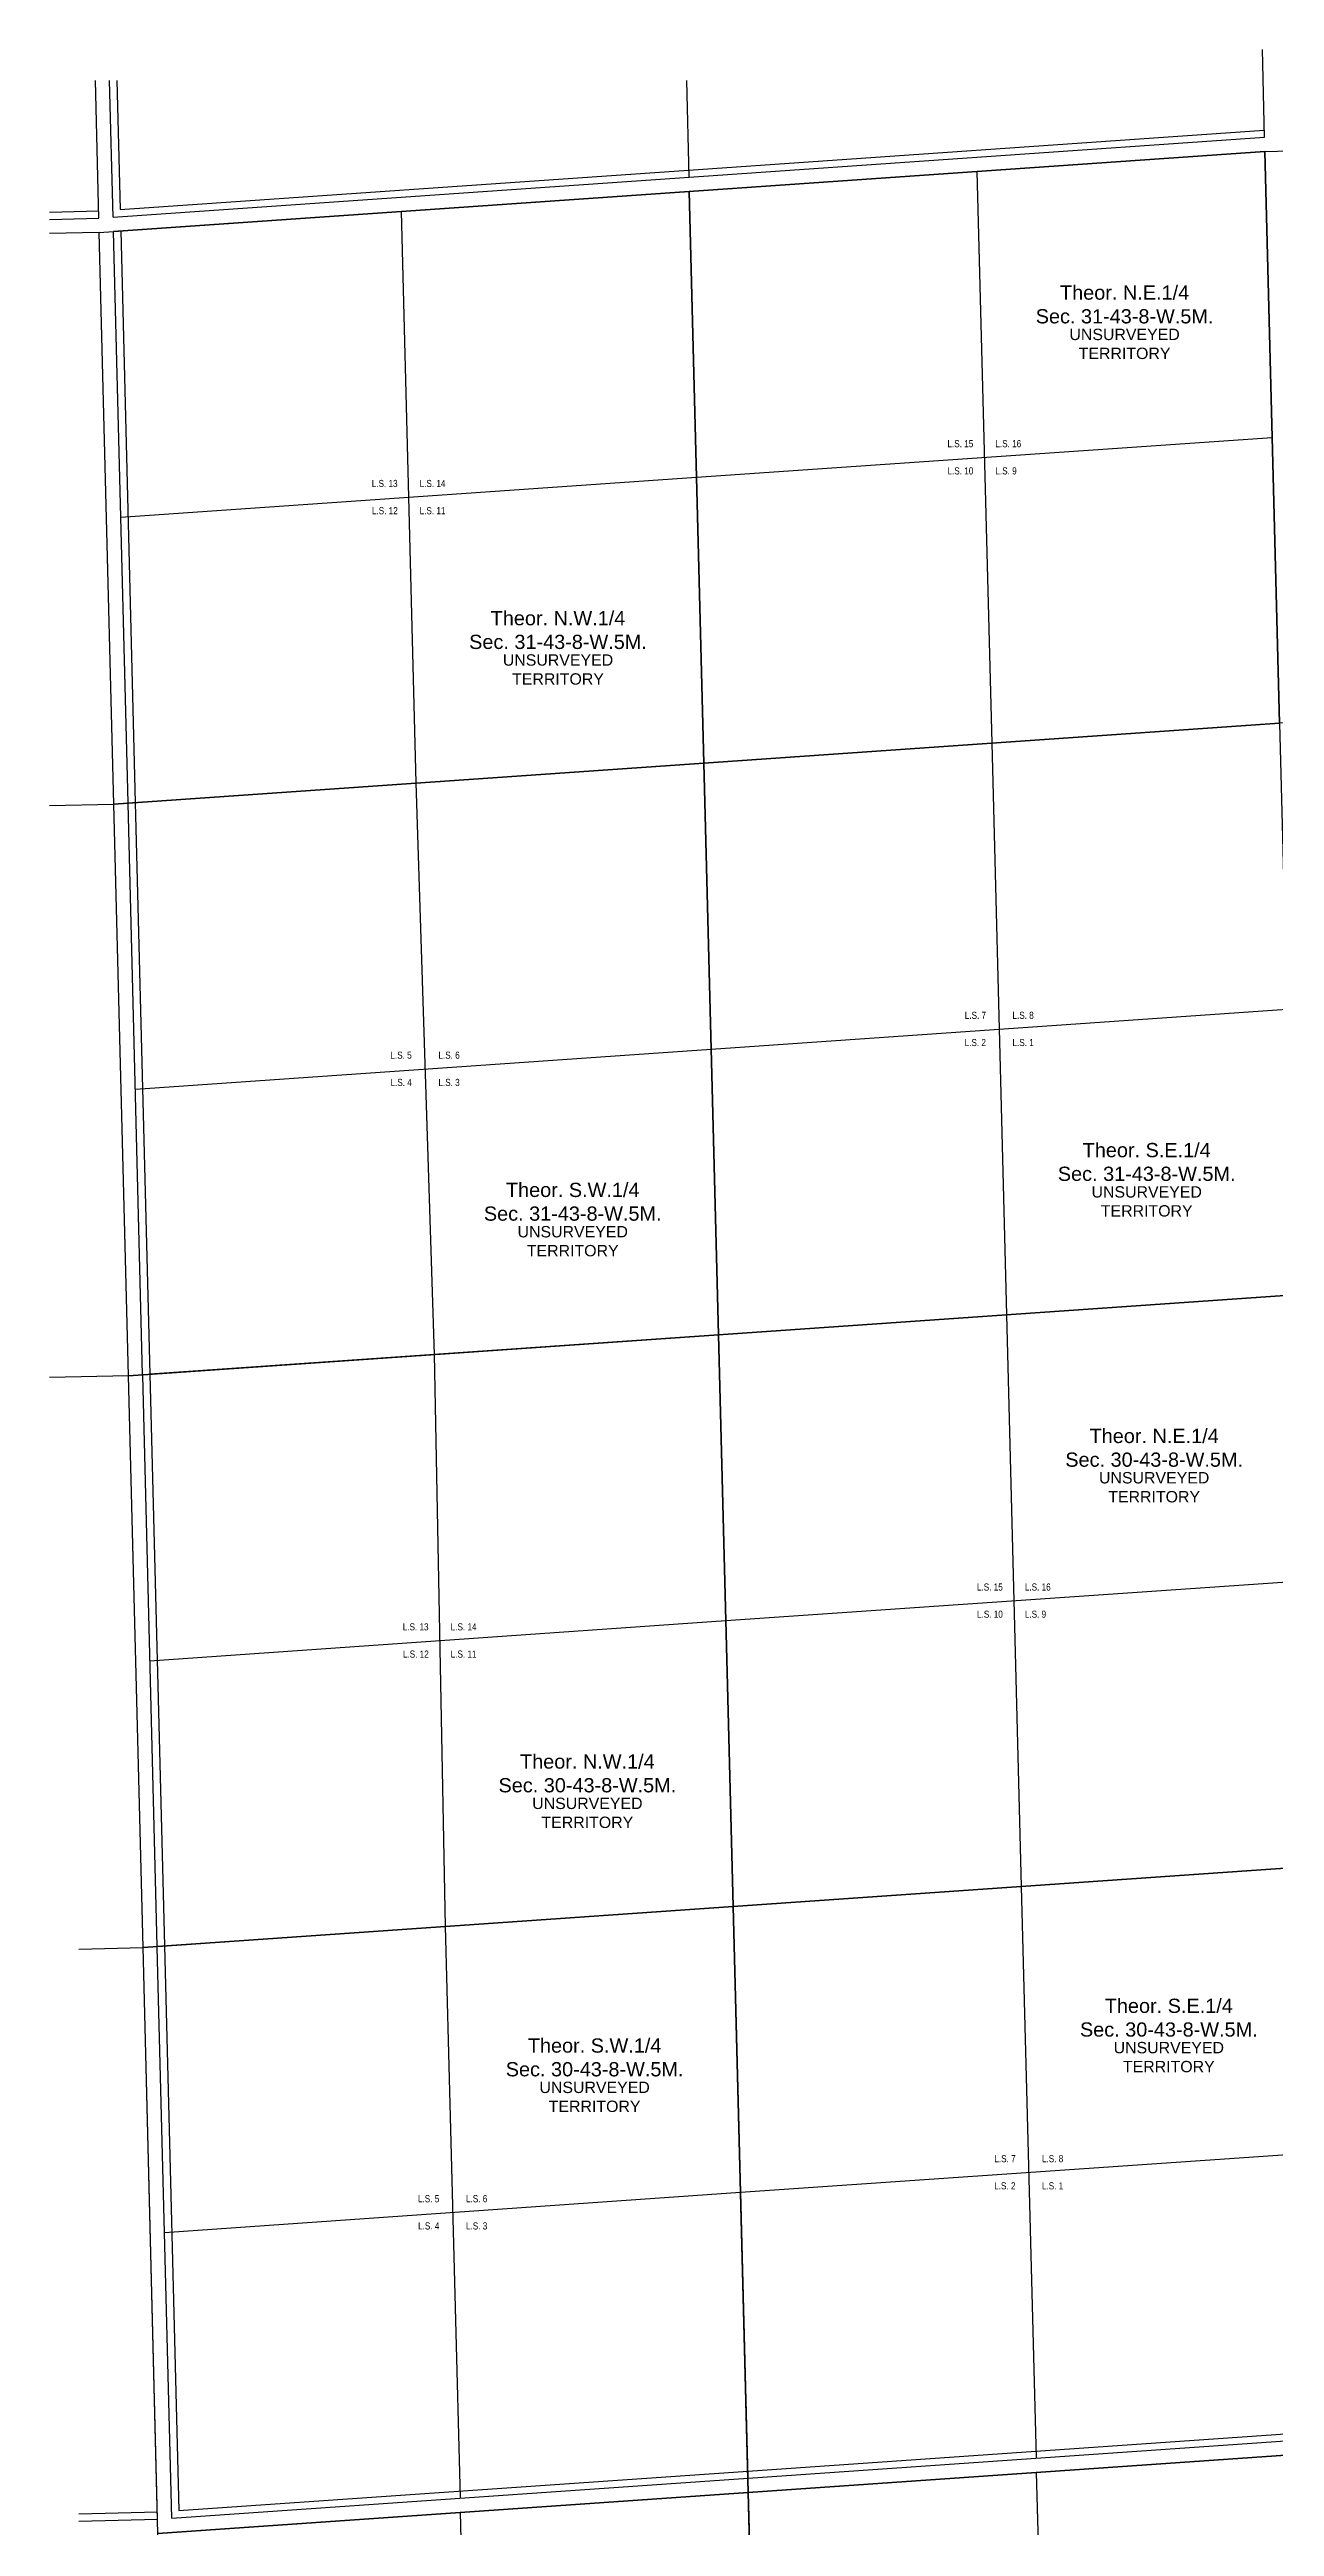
# Model space of a CAD drawing. Header units: millimetres. Extents: x 623951 to 634241, y 5836956 to 5847139.
# Drawn here: x 623951 to 625674, y 5843485 to 5846969 of the extents above; entities that cross this region are included whole.
import ezdxf

# ---------------------------------------------------------------- set-up
doc = ezdxf.new("R2010")
doc.units = ezdxf.units.MM
for name, color, linetype in [('C-SYMBOL', 7, 'Continuous'), ('C-UNS-T', 7, 'Continuous'), ('L-QSEC', 7, 'Continuous'), ('L-QUATER', 30, 'Continuous'), ('L-SECTION-LSD', 7, 'Continuous'), ('L-USEC', 7, 'Continuous'), ('L-USEC-0', 1, 'Continuous'), ('L-USEC2012', 3, 'Continuous'), ('L-USEC3018', 5, 'Continuous')]:
    doc.layers.add(name, color=color, linetype=linetype)
doc.styles.add('100L', font='ARIALN.TTF', dxfattribs={"height": 11})
doc.styles.get("Standard").update_dxf_attribs({"font": 'arial.ttf'})

msp = doc.modelspace()

# ---------------------------------------------------------------- linework, layer by layer
at = {"layer": 'L-QSEC'}
for p, q in [((624846.9, 5846925.6), (624850.3, 5846789.6)), ((624850.8, 5846769.4), (624892.1, 5845161.2)), ((624061.6, 5845909.6), (625681.2, 5846021.4)), ((623951.2, 5845905.6), (624041.6, 5845907.8)), ((624892.1, 5845161.2), (624933.4, 5843553)), ((624102.7, 5844301.3), (625722.8, 5844413.2)), ((623992.2, 5844297.3), (624082.6, 5844299.5)), ((624933.9, 5843532.8), (624975.2, 5841924.5))]:
    msp.add_line(p, q, dxfattribs=at)
at = {"layer": 'L-QUATER'}
for points in [[(625660.4, 5846825.6), (626491.9, 5846847.6), (626512.8, 5846043.5), (625681.2, 5846021.4)], [(624850.8, 5846769.4), (625660.4, 5846825.6), (625681.2, 5846021.4), (624871.4, 5845965.3)], [(624021, 5846711.9), (624850.8, 5846769.4), (624871.4, 5845965.3), (624041.6, 5845907.8)], [(624871.4, 5845965.3), (625681.2, 5846021.4), (625702, 5845217.3), (624892.1, 5845161.2)], [(624041.6, 5845907.8), (624871.4, 5845965.3), (624892.1, 5845161.2), (624062.1, 5845103.6)], [(624892.1, 5845161.2), (625702, 5845217.3), (625722.8, 5844413.2), (624912.7, 5844357)], [(624062.1, 5845103.6), (624892.1, 5845161.2), (624912.7, 5844357), (624082.6, 5844299.5)], [(624912.7, 5844357), (625722.8, 5844413.2), (625744.1, 5843588.9), (624933.9, 5843532.8)], [(624082.6, 5844299.5), (624912.7, 5844357), (624933.9, 5843532.8), (624103.6, 5843475.3)], [(624933.9, 5843532.8), (625744.1, 5843588.9), (625764.9, 5842784.8), (624954.6, 5842728.7)], [(624103.6, 5843475.3), (624933.9, 5843532.8), (624954.6, 5842728.7), (624124.1, 5842671.2)]]:
    msp.add_lwpolyline(points, close=True, dxfattribs=at)
at = {"layer": 'L-SECTION-LSD'}
for p, q in [((625255.6, 5846797.5), (625276.3, 5845993.5)), ((624445.9, 5846741.4), (624466.5, 5845937.6)), ((624861.1, 5846367.5), (625670.8, 5846423.5)), ((624051.4, 5846311.4), (624861.1, 5846367.5)), ((625276.3, 5845993.5), (625297.1, 5845189.2)), ((624466.5, 5845937.6), (624492.1, 5845133.5)), ((624881.7, 5845563.3), (625691.6, 5845619.4)), ((624071.9, 5845506.9), (624881.7, 5845563.3)), ((625297.1, 5845189.2), (625317.8, 5844385.2)), ((624492.1, 5845133.5), (624507.7, 5844329.3)), ((624902.4, 5844759.2), (625712.4, 5844815.2)), ((624092.4, 5844702.8), (624902.4, 5844759.2)), ((625317.8, 5844385.2), (625338.7, 5843581)), ((624507.7, 5844329.3), (624528.5, 5843524.9)), ((624923.1, 5843955.1), (625733.2, 5844011.1)), ((624112.9, 5843898.4), (624923.1, 5843955.1)), ((625339, 5843560.9), (625359.7, 5842756.9)), ((624528.8, 5843504.7), (624549.4, 5842700.9))]:
    msp.add_line(p, q, dxfattribs=at)
at = {"layer": 'L-USEC'}
for points in [[(625702, 5845217.3), (624892.1, 5845161.2)], [(624892.1, 5845161.2), (624092.2, 5845105.7)], [(624062.1, 5845103.6), (623951.2, 5845101)]]:
    msp.add_lwpolyline(points, dxfattribs=at)
at = {"layer": 'L-USEC-0'}
for points in [[(625660, 5846845.7), (625657.1, 5846969.2)], [(624020.5, 5846732), (624015.6, 5846925.6)], [(624850.7, 5846789.6), (625660, 5846845.7)], [(625660.4, 5846825.6), (624850.8, 5846769.4)], [(625681.2, 5846021.4), (625660.4, 5846825.6)], [(624021, 5846711.9), (623951.2, 5846710.2)], [(624041.6, 5845907.8), (624021, 5846711.9)], [(624082.6, 5844299.5), (624062.1, 5845103.6)], [(624103.1, 5843495.4), (624082.6, 5844299.5)], [(624933.8, 5843553), (625743.6, 5843609.1)], [(625744.1, 5843588.9), (624933.9, 5843532.8)]]:
    msp.add_lwpolyline(points, dxfattribs=at)
at = {"layer": 'L-USEC2012'}
for points in [[(624040.6, 5846733.4), (624035.7, 5846925.6)], [(624040.6, 5846733.4), (624850.7, 5846789.6)], [(624850.8, 5846769.4), (624041.1, 5846713.3)], [(623951.2, 5846730.3), (624020.5, 5846732)], [(624061.6, 5845909.6), (624041.1, 5846713.3)], [(624062.1, 5845103.6), (624041.6, 5845907.8)], [(624082.1, 5845105.5), (624061.7, 5845908.3)], [(624102.7, 5844301.3), (624082.2, 5845104.2)], [(624123.2, 5843496.8), (624102.7, 5844300)], [(624123.2, 5843496.8), (624933.8, 5843553)], [(624933.9, 5843532.8), (624123.7, 5843476.7)], [(623992.2, 5843492.7), (624103.1, 5843495.4)]]:
    msp.add_lwpolyline(points, dxfattribs=at)
at = {"layer": 'L-USEC3018'}
for points in [[(624045.7, 5846925.6), (624050.4, 5846744.2)], [(624850, 5846799.6), (625659.7, 5846855.7)], [(624050.4, 5846744.2), (624850, 5846799.6)], [(623951.2, 5846740.4), (624020.3, 5846742.1)], [(624051.2, 5846714), (624071.7, 5845909.9)], [(624071.7, 5845909.9), (624092.2, 5845105.7)], [(624092.2, 5845105.7), (624112.7, 5844301.6)], [(624112.7, 5844301.6), (624133, 5843507.6)], [(624933.1, 5843563), (625743.3, 5843619.1)], [(624133, 5843507.6), (624933.1, 5843563)], [(623992.2, 5843502.7), (624102.9, 5843505.4)]]:
    msp.add_lwpolyline(points, dxfattribs=at)

# ---------------------------------------------------------------- texts
at = {"layer": 'C-SYMBOL', "color": 3, "char_height": 20, "attachment_point": 5}
for s, insert in [('Theor. N.E.1/4\\PSec. 31-43-8-W.5M.', (625463.2, 5846610.5)), ('Theor. N.W.1/4\\PSec. 31-43-8-W.5M.', (624666.3, 5846152.5)), ('Theor. S.E.1/4\\PSec. 31-43-8-W.5M.', (625494.3, 5845404.3)), ('Theor. S.W.1/4\\PSec. 31-43-8-W.5M.', (624687, 5845348.3)), ('Theor. N.E.1/4\\PSec. 30-43-8-W.5M.', (625504.8, 5845002.2)), ('Theor. N.W.1/4\\PSec. 30-43-8-W.5M.', (624707.6, 5844544.2)), ('Theor. S.E.1/4\\PSec. 30-43-8-W.5M.', (625525.4, 5844200.6)), ('Theor. S.W.1/4\\PSec. 30-43-8-W.5M.', (624717.8, 5844144.7))]:
    msp.add_mtext(s, dxfattribs=dict(at, insert=insert))
at = {"layer": 'C-UNS-T', "color": 3, "char_height": 16, "attachment_point": 2}
for insert in [(625463.2, 5846576.5), (624666.3, 5846118.5), (625494.3, 5845370.3), (624687, 5845314.3), (625504.8, 5844968.2), (624707.6, 5844510.2), (625525.4, 5844166.6), (624717.8, 5844110.7)]:
    msp.add_mtext('UNSURVEYED\\PTERRITORY', dxfattribs=dict(at, insert=insert))

# ---------------------------------------------------------------- next in the draw order: texts
at = {"layer": 'L-SECTION-LSD', "char_height": 10, "attachment_point": 1, "style": '100L', "bg_fill": 3, "box_fill_scale": 1.5, "bg_fill_color": 256, "bg_fill_transparency": 0}
for s, width, insert in [('\\pxqr;L.S. 15', 36.859, (625213.5, 5846419.8)), ('\\pxql;L.S. 16', 36.941, (625281.5, 5846419.8)), ('\\pxqr;L.S. 10', 36.954, (625213.5, 5846381.5)), ('\\pxql;L.S. 9', 30.527, (625281.5, 5846381.5)), ('\\pxqr;L.S. 13', 36.834, (624403.8, 5846363.8)), ('L.S. 14', 36.998, (624471.7, 5846363.8)), ('\\pxqr;L.S. 12', 37.112, (624403.8, 5846325.5)), ('\\pxql;L.S. 11', 36.449, (624471.7, 5846325.5)), ('\\pxqr;L.S. 7', 30.88, (625237.5, 5845615.7)), ('L.S. 8', 30.401, (625305.5, 5845615.7)), ('\\pxqr;L.S. 5', 30.401, (624430.1, 5845559.6)), ('\\pxql;L.S. 6', 30.483, (624498.1, 5845559.6)), ('\\pxqr;L.S. 2', 30.653, (625237.5, 5845577.4)), ('L.S. 1', 29.991, (625305.5, 5845577.4)), ('\\pxqr;L.S. 4', 30.54, (624430.1, 5845521.3)), ('\\pxql;L.S. 3', 30.376, (624498.1, 5845521.3)), ('\\pxqr;L.S. 15', 36.859, (625255, 5844811.5)), ('\\pxql;L.S. 16', 36.941, (625322.9, 5844811.5)), ('\\pxqr;L.S. 13', 36.834, (624447.4, 5844755.5)), ('L.S. 14', 36.998, (624515.4, 5844755.5)), ('\\pxqr;L.S. 10', 36.954, (625255, 5844773.3)), ('\\pxql;L.S. 9', 30.527, (625322.9, 5844773.3)), ('\\pxqr;L.S. 12', 37.112, (624447.4, 5844717.2)), ('\\pxql;L.S. 11', 36.449, (624515.4, 5844717.2)), ('\\pxqr;L.S. 7', 30.88, (625279.1, 5844007.4)), ('L.S. 8', 30.401, (625347, 5844007.4)), ('\\pxqr;L.S. 5', 30.401, (624468.9, 5843951.1)), ('\\pxql;L.S. 6', 30.483, (624536.9, 5843951.1)), ('\\pxqr;L.S. 2', 30.653, (625279.1, 5843969.2)), ('L.S. 1', 29.991, (625347, 5843969.2)), ('\\pxqr;L.S. 4', 30.54, (624468.9, 5843912.8)), ('\\pxql;L.S. 3', 30.376, (624536.9, 5843912.8))]:
    msp.add_mtext_dynamic_manual_height_columns(s, width=width, gutter_width=55, heights=[0], dxfattribs=dict(at, insert=insert))

doc.saveas('drawing.dxf')
